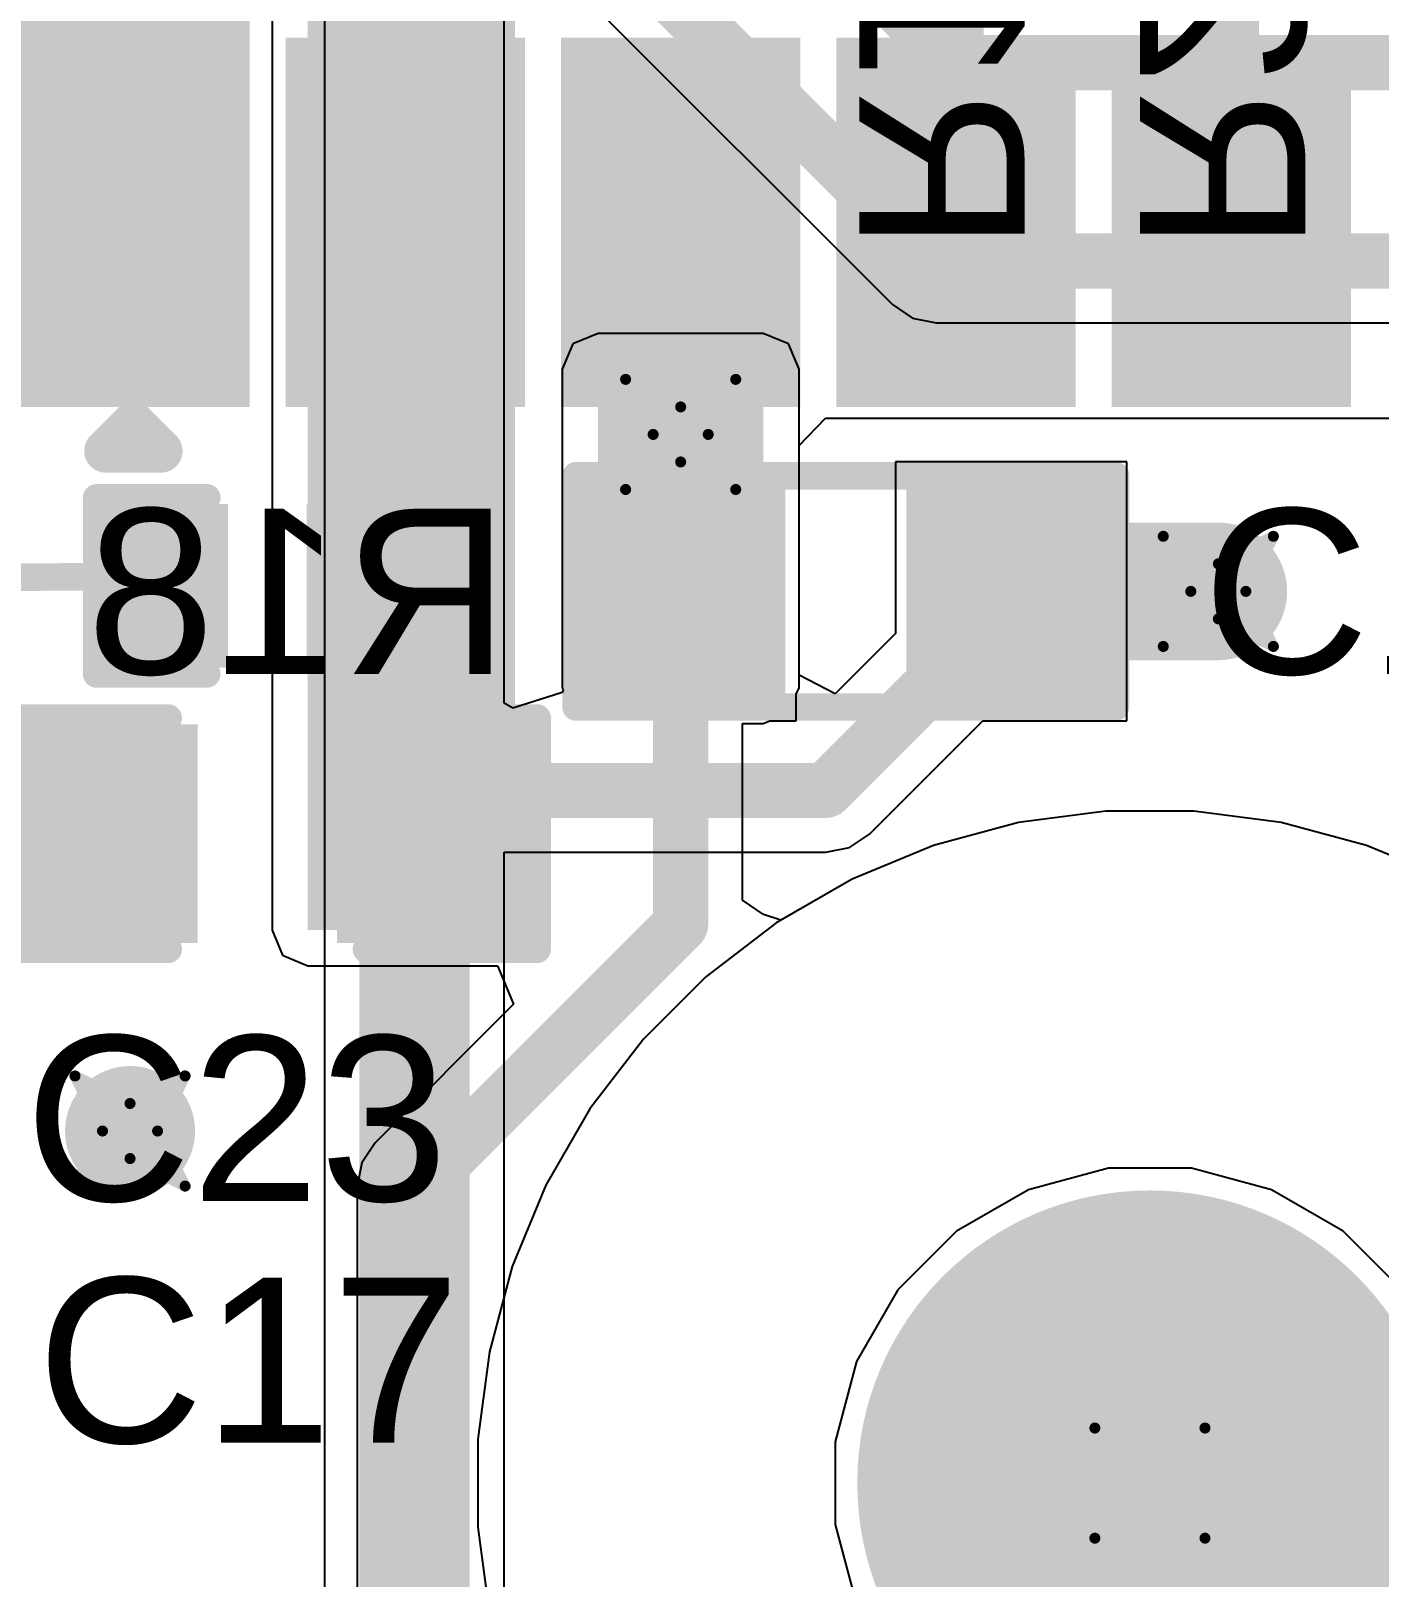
# Model space of a CAD drawing. Header units: inches. Extents: x -5 to 247, y -53 to 67.
# Drawn here: x 5.39 to 11.61, y -34.35 to -27.22 of the extents above; entities that cross this region are included whole.
import ezdxf

# ---------------------------------------------------------------- set-up
doc = ezdxf.new("R2010")
doc.units = ezdxf.units.IN
for name, color, linetype in [('Board Outline', 216, 'Continuous'), ('Bottom Layer', 5, 'Continuous'), ('Bottom Overlay', 54, 'Continuous'), ('Bottom Paste', 16, 'Continuous'), ('Bottom Solder', 6, 'Continuous'), ('Drill Drawing', 1, 'Continuous'), ('Multi-Layer', 9, 'Continuous'), ('Pad Holes', 156, 'Continuous'), ('Top Layer', 1, 'Continuous'), ('Top Overlay', 2, 'Continuous'), ('Top Paste', 8, 'Continuous'), ('Top Solder', 216, 'Continuous'), ('Via Holes', 16, 'Continuous')]:
    doc.layers.add(name, color=color, linetype=linetype)
doc.styles.add('Arial', font='', dxfattribs={"height": 0.2})
doc.styles.get('Arial').set_extended_font_data('Arial')

# ---------------------------------------------------------------- blocks, each defined once
blk = doc.blocks.new('38_SMD_M______72')
at = {"layer": 'Top Layer'}
for points in [[(-9.5, 9.33), (-8, 9.33), (-8, 8.43), (-9.5, 8.43)], [(-9.5, 8.06), (-8, 8.06), (-8, 7.16), (-9.5, 7.16)], [(-9.5, 6.79), (-8, 6.79), (-8, 5.89), (-9.5, 5.89)], [(-9.5, 5.52), (-8, 5.52), (-8, 4.62), (-9.5, 4.62)], [(-9.5, 4.25), (-8, 4.25), (-8, 3.35), (-9.5, 3.35)]]:
    blk.add_hatch(color=1, dxfattribs=at).paths.add_polyline_path(points)
at = {"layer": 'Top Overlay'}
blk.add_hatch(color=2, dxfattribs=at).paths.add_polyline_path([(-7.9586, 8.3275), (-7.5406, 8.3275), (-7.5406, 9.4055), (-7.9586, 9.4055)])
at = {"layer": 'Top Paste'}
for points in [[(-9.5, 9.33), (-8, 9.33), (-8, 8.43), (-9.5, 8.43)], [(-9.5, 8.06), (-8, 8.06), (-8, 7.16), (-9.5, 7.16)], [(-9.5, 6.79), (-8, 6.79), (-8, 5.89), (-9.5, 5.89)], [(-9.5, 5.52), (-8, 5.52), (-8, 4.62), (-9.5, 4.62)], [(-9.5, 4.25), (-8, 4.25), (-8, 3.35), (-9.5, 3.35)]]:
    blk.add_hatch(color=8, dxfattribs=at).paths.add_polyline_path(points)
at = {"layer": 'Top Solder'}
for points in [[(-9.6016, 9.4316), (-7.8984, 9.4316), (-7.8984, 8.3284), (-9.6016, 8.3284)], [(-9.6016, 8.1616), (-7.8984, 8.1616), (-7.8984, 7.0584), (-9.6016, 7.0584)], [(-9.6016, 6.8916), (-7.8984, 6.8916), (-7.8984, 5.7884), (-9.6016, 5.7884)], [(-9.6016, 5.6216), (-7.8984, 5.6216), (-7.8984, 4.5184), (-9.6016, 4.5184)], [(-9.6016, 4.3516), (-7.8984, 4.3516), (-7.8984, 3.2484), (-9.6016, 3.2484)]]:
    blk.add_hatch(color=216, dxfattribs=at).paths.add_polyline_path(points)
at = {"layer": 'Top Overlay'}
for points in [[(-9.8044, 8.9916, 0.2, 0.2, 0), (-9.8044, 8.7376, 0.2, 0.2, 0)], [(-9.8044, 8.9916, 0.2, 0.2, 0), (-9.6774, 8.8646, 0.2, 0.2, 0)], [(-9.6774, 8.8646, 0.2, 0.2, 0), (-9.8044, 8.7376, 0.2, 0.2, 0)]]:
    blk.add_lwpolyline(points, format="xyseb", dxfattribs=at)
for points in [[(-9.8544, 8.9916, 0.1, 0.1, 1), (-9.7544, 8.9916, 0.1, 0.1, 1)], [(-9.8544, 8.9916, 0.1, 0.1, 1), (-9.7544, 8.9916, 0.1, 0.1, 1)], [(-9.7274, 8.8646, 0.1, 0.1, 1), (-9.6274, 8.8646, 0.1, 0.1, 1)], [(-9.7274, 8.8646, 0.1, 0.1, 1), (-9.6274, 8.8646, 0.1, 0.1, 1)], [(-9.8544, 8.7376, 0.1, 0.1, 1), (-9.7544, 8.7376, 0.1, 0.1, 1)], [(-9.8544, 8.7376, 0.1, 0.1, 1), (-9.7544, 8.7376, 0.1, 0.1, 1)]]:
    blk.add_lwpolyline(points, format="xyseb", close=True, dxfattribs=at)
blk = doc.blocks.new('C___0603_78')
at = {"layer": 'Top Layer'}
for points in [[(-0.381, 0.4445), (-0.381, -0.4445), (-1.143, -0.4445), (-1.143, 0.4445)], [(1.143, 0.4445), (1.143, -0.4445), (0.381, -0.4445), (0.381, 0.4445)]]:
    blk.add_hatch(color=1, dxfattribs=at).paths.add_polyline_path(points)
at = {"layer": 'Top Paste'}
for points in [[(-0.381, 0.4445), (-0.381, -0.4445), (-1.143, -0.4445), (-1.143, 0.4445)], [(1.143, 0.4445), (1.143, -0.4445), (0.381, -0.4445), (0.381, 0.4445)]]:
    blk.add_hatch(color=8, dxfattribs=at).paths.add_polyline_path(points)
at = {"layer": 'Top Solder'}
for points in [[(-0.321, 0.5045), (-0.321, -0.5045), (-1.203, -0.5045), (-1.203, 0.5045)], [(1.203, 0.5045), (1.203, -0.5045), (0.321, -0.5045), (0.321, 0.5045)]]:
    blk.add_hatch(color=216, dxfattribs=at).paths.add_polyline_path(points)
at = {"layer": 'Top Overlay'}
for points in [[(-1.2446, 0.5334, 0.127, 0.127, 0), (-0.4572, 0.5334, 0.127, 0.127, 0)], [(-1.2446, -0.5334, 0.127, 0.127, 0), (-1.2446, 0.5334, 0.127, 0.127, 0)], [(0.4572, 0.5334, 0.127, 0.127, 0), (1.2446, 0.5334, 0.127, 0.127, 0)], [(1.2446, -0.5334, 0.127, 0.127, 0), (1.2446, 0.5334, 0.127, 0.127, 0)], [(-1.2446, -0.5334, 0.127, 0.127, 0), (-0.4572, -0.5334, 0.127, 0.127, 0)], [(0.4572, -0.5334, 0.127, 0.127, 0), (1.2446, -0.5334, 0.127, 0.127, 0)]]:
    blk.add_lwpolyline(points, format="xyseb", dxfattribs=at)
for points in [[(-1.2764, 0.5334, 0.0635, 0.0635, 1), (-1.2128, 0.5334, 0.0635, 0.0635, 1)], [(-1.2764, 0.5334, 0.0635, 0.0635, 1), (-1.2128, 0.5334, 0.0635, 0.0635, 1)], [(-0.4889, 0.5334, 0.0635, 0.0635, 1), (-0.4254, 0.5334, 0.0635, 0.0635, 1)], [(0.4254, 0.5334, 0.0635, 0.0635, 1), (0.4889, 0.5334, 0.0635, 0.0635, 1)], [(1.2128, 0.5334, 0.0635, 0.0635, 1), (1.2764, 0.5334, 0.0635, 0.0635, 1)], [(1.2128, 0.5334, 0.0635, 0.0635, 1), (1.2764, 0.5334, 0.0635, 0.0635, 1)], [(-1.2764, -0.5334, 0.0635, 0.0635, 1), (-1.2128, -0.5334, 0.0635, 0.0635, 1)], [(-1.2764, -0.5334, 0.0635, 0.0635, 1), (-1.2128, -0.5334, 0.0635, 0.0635, 1)], [(-0.4889, -0.5334, 0.0635, 0.0635, 1), (-0.4254, -0.5334, 0.0635, 0.0635, 1)], [(0.4254, -0.5334, 0.0635, 0.0635, 1), (0.4889, -0.5334, 0.0635, 0.0635, 1)], [(1.2128, -0.5334, 0.0635, 0.0635, 1), (1.2764, -0.5334, 0.0635, 0.0635, 1)], [(1.2128, -0.5334, 0.0635, 0.0635, 1), (1.2764, -0.5334, 0.0635, 0.0635, 1)]]:
    blk.add_lwpolyline(points, format="xyseb", close=True, dxfattribs=at)
blk = doc.blocks.new('R___0603_B_95')
at = {"layer": 'Bottom Layer'}
for points in [[(-1.143, -0.4445), (-1.143, 0.4445), (-0.381, 0.4445), (-0.381, -0.4445)], [(0.381, -0.4445), (0.381, 0.4445), (1.143, 0.4445), (1.143, -0.4445)]]:
    blk.add_hatch(color=5, dxfattribs=at).paths.add_polyline_path(points)
at = {"layer": 'Bottom Paste'}
for points in [[(-1.143, -0.4445), (-1.143, 0.4445), (-0.381, 0.4445), (-0.381, -0.4445)], [(0.381, -0.4445), (0.381, 0.4445), (1.143, 0.4445), (1.143, -0.4445)]]:
    blk.add_hatch(color=16, dxfattribs=at).paths.add_polyline_path(points)
at = {"layer": 'Bottom Solder'}
for points in [[(-1.2446, -0.5461), (-1.2446, 0.5461), (-0.2794, 0.5461), (-0.2794, -0.5461)], [(0.2794, -0.5461), (0.2794, 0.5461), (1.2446, 0.5461), (1.2446, -0.5461)]]:
    blk.add_hatch(color=6, dxfattribs=at).paths.add_polyline_path(points)
at = {"layer": 'Bottom Overlay'}
for points in [[(-1.2192, 0.5334, 0.127, 0.127, 0), (-1.2192, -0.5334, 0.127, 0.127, 0)], [(-1.2192, 0.5334, 0.127, 0.127, 0), (1.2192, 0.5334, 0.127, 0.127, 0)], [(1.2192, 0.5334, 0.127, 0.127, 0), (1.2192, -0.5334, 0.127, 0.127, 0)], [(-1.2192, -0.5334, 0.127, 0.127, 0), (1.2192, -0.5334, 0.127, 0.127, 0)]]:
    blk.add_lwpolyline(points, format="xyseb", dxfattribs=at)
for points in [[(-1.251, 0.5334, 0.0635, 0.0635, 1), (-1.1875, 0.5334, 0.0635, 0.0635, 1)], [(-1.251, 0.5334, 0.0635, 0.0635, 1), (-1.1875, 0.5334, 0.0635, 0.0635, 1)], [(1.1875, 0.5334, 0.0635, 0.0635, 1), (1.251, 0.5334, 0.0635, 0.0635, 1)], [(1.1875, 0.5334, 0.0635, 0.0635, 1), (1.251, 0.5334, 0.0635, 0.0635, 1)], [(-1.251, -0.5334, 0.0635, 0.0635, 1), (-1.1875, -0.5334, 0.0635, 0.0635, 1)], [(-1.251, -0.5334, 0.0635, 0.0635, 1), (-1.1875, -0.5334, 0.0635, 0.0635, 1)], [(1.1875, -0.5334, 0.0635, 0.0635, 1), (1.251, -0.5334, 0.0635, 0.0635, 1)], [(1.1875, -0.5334, 0.0635, 0.0635, 1), (1.251, -0.5334, 0.0635, 0.0635, 1)]]:
    blk.add_lwpolyline(points, format="xyseb", close=True, dxfattribs=at)
blk = doc.blocks.new('C___0402_107')
at = {"layer": 'Top Layer'}
for points in [[(-0.6985, -0.3175), (-0.6985, 0.3175), (-0.2413, 0.3175), (-0.2413, -0.3175)], [(0.2413, -0.3175), (0.2413, 0.3175), (0.6985, 0.3175), (0.6985, -0.3175)]]:
    blk.add_hatch(color=1, dxfattribs=at).paths.add_polyline_path(points)
at = {"layer": 'Top Paste'}
for points in [[(-0.6985, -0.3175), (-0.6985, 0.3175), (-0.2413, 0.3175), (-0.2413, -0.3175)], [(0.2413, -0.3175), (0.2413, 0.3175), (0.6985, 0.3175), (0.6985, -0.3175)]]:
    blk.add_hatch(color=8, dxfattribs=at).paths.add_polyline_path(points)
at = {"layer": 'Top Solder'}
for points in [[(-0.7585, -0.3775), (-0.7585, 0.3775), (-0.1813, 0.3775), (-0.1813, -0.3775)], [(0.1813, -0.3775), (0.1813, 0.3775), (0.7585, 0.3775), (0.7585, -0.3775)]]:
    blk.add_hatch(color=216, dxfattribs=at).paths.add_polyline_path(points)
at = {"layer": 'Top Overlay'}
for points in [[(-0.7874, 0.4064, 0.127, 0.127, 0), (-0.2794, 0.4064, 0.127, 0.127, 0)], [(-0.7874, -0.4064, 0.127, 0.127, 0), (-0.7874, 0.4064, 0.127, 0.127, 0)], [(0.2794, 0.4064, 0.127, 0.127, 0), (0.7874, 0.4064, 0.127, 0.127, 0)], [(0.7874, -0.4064, 0.127, 0.127, 0), (0.7874, 0.4064, 0.127, 0.127, 0)], [(-0.7874, -0.4064, 0.127, 0.127, 0), (-0.2794, -0.4064, 0.127, 0.127, 0)], [(0.2794, -0.4064, 0.127, 0.127, 0), (0.7874, -0.4064, 0.127, 0.127, 0)]]:
    blk.add_lwpolyline(points, format="xyseb", dxfattribs=at)
for points in [[(-0.8191, 0.4064, 0.0635, 0.0635, 1), (-0.7556, 0.4064, 0.0635, 0.0635, 1)], [(-0.8191, 0.4064, 0.0635, 0.0635, 1), (-0.7556, 0.4064, 0.0635, 0.0635, 1)], [(-0.3111, 0.4064, 0.0635, 0.0635, 1), (-0.2477, 0.4064, 0.0635, 0.0635, 1)], [(0.2477, 0.4064, 0.0635, 0.0635, 1), (0.3111, 0.4064, 0.0635, 0.0635, 1)], [(0.7556, 0.4064, 0.0635, 0.0635, 1), (0.8191, 0.4064, 0.0635, 0.0635, 1)], [(0.7556, 0.4064, 0.0635, 0.0635, 1), (0.8191, 0.4064, 0.0635, 0.0635, 1)], [(-0.8191, -0.4064, 0.0635, 0.0635, 1), (-0.7556, -0.4064, 0.0635, 0.0635, 1)], [(-0.8191, -0.4064, 0.0635, 0.0635, 1), (-0.7556, -0.4064, 0.0635, 0.0635, 1)], [(-0.3111, -0.4064, 0.0635, 0.0635, 1), (-0.2477, -0.4064, 0.0635, 0.0635, 1)], [(0.2477, -0.4064, 0.0635, 0.0635, 1), (0.3111, -0.4064, 0.0635, 0.0635, 1)], [(0.7556, -0.4064, 0.0635, 0.0635, 1), (0.8191, -0.4064, 0.0635, 0.0635, 1)], [(0.7556, -0.4064, 0.0635, 0.0635, 1), (0.8191, -0.4064, 0.0635, 0.0635, 1)]]:
    blk.add_lwpolyline(points, format="xyseb", close=True, dxfattribs=at)
blk = doc.blocks.new('C___0603_109')
at = {"layer": 'Top Layer'}
for points in [[(-0.381, 0.4445), (-0.381, -0.4445), (-1.143, -0.4445), (-1.143, 0.4445)], [(1.143, 0.4445), (1.143, -0.4445), (0.381, -0.4445), (0.381, 0.4445)]]:
    blk.add_hatch(color=1, dxfattribs=at).paths.add_polyline_path(points)
at = {"layer": 'Top Paste'}
for points in [[(-0.381, 0.4445), (-0.381, -0.4445), (-1.143, -0.4445), (-1.143, 0.4445)], [(1.143, 0.4445), (1.143, -0.4445), (0.381, -0.4445), (0.381, 0.4445)]]:
    blk.add_hatch(color=8, dxfattribs=at).paths.add_polyline_path(points)
at = {"layer": 'Top Solder'}
for points in [[(-0.321, 0.5045), (-0.321, -0.5045), (-1.203, -0.5045), (-1.203, 0.5045)], [(1.203, 0.5045), (1.203, -0.5045), (0.321, -0.5045), (0.321, 0.5045)]]:
    blk.add_hatch(color=216, dxfattribs=at).paths.add_polyline_path(points)
at = {"layer": 'Top Overlay'}
for points in [[(-0.4572, 0.5334, 0.127, 0.127, 0), (-1.2446, 0.5334, 0.127, 0.127, 0)], [(-1.2446, -0.5334, 0.127, 0.127, 0), (-1.2446, 0.5334, 0.127, 0.127, 0)], [(1.2446, 0.5334, 0.127, 0.127, 0), (0.4572, 0.5334, 0.127, 0.127, 0)], [(1.2446, -0.5334, 0.127, 0.127, 0), (1.2446, 0.5334, 0.127, 0.127, 0)], [(-0.4572, -0.5334, 0.127, 0.127, 0), (-1.2446, -0.5334, 0.127, 0.127, 0)], [(1.2446, -0.5334, 0.127, 0.127, 0), (0.4572, -0.5334, 0.127, 0.127, 0)]]:
    blk.add_lwpolyline(points, format="xyseb", dxfattribs=at)
for points in [[(-1.2764, 0.5334, 0.0635, 0.0635, 1), (-1.2128, 0.5334, 0.0635, 0.0635, 1)], [(-1.2764, 0.5334, 0.0635, 0.0635, 1), (-1.2128, 0.5334, 0.0635, 0.0635, 1)], [(-0.4889, 0.5334, 0.0635, 0.0635, 1), (-0.4254, 0.5334, 0.0635, 0.0635, 1)], [(0.4254, 0.5334, 0.0635, 0.0635, 1), (0.4889, 0.5334, 0.0635, 0.0635, 1)], [(1.2128, 0.5334, 0.0635, 0.0635, 1), (1.2763, 0.5334, 0.0635, 0.0635, 1)], [(1.2128, 0.5334, 0.0635, 0.0635, 1), (1.2763, 0.5334, 0.0635, 0.0635, 1)], [(-1.2763, -0.5334, 0.0635, 0.0635, 1), (-1.2128, -0.5334, 0.0635, 0.0635, 1)], [(-1.2763, -0.5334, 0.0635, 0.0635, 1), (-1.2128, -0.5334, 0.0635, 0.0635, 1)], [(-0.4889, -0.5334, 0.0635, 0.0635, 1), (-0.4254, -0.5334, 0.0635, 0.0635, 1)], [(0.4254, -0.5334, 0.0635, 0.0635, 1), (0.4889, -0.5334, 0.0635, 0.0635, 1)], [(1.2128, -0.5334, 0.0635, 0.0635, 1), (1.2764, -0.5334, 0.0635, 0.0635, 1)], [(1.2128, -0.5334, 0.0635, 0.0635, 1), (1.2764, -0.5334, 0.0635, 0.0635, 1)]]:
    blk.add_lwpolyline(points, format="xyseb", close=True, dxfattribs=at)

msp = doc.modelspace()

# ---------------------------------------------------------------- hatches: boundary and pattern name
at = {"layer": 'Bottom Layer'}
msp.add_hatch(color=5, dxfattribs=at).paths.add_polyline_path([(8.0097, -30.2526), (8.7717, -30.2526), (8.7717, -28.783), (8.0097, -28.783)])
h = msp.add_hatch(color=5, dxfattribs=at)
edge = h.paths.add_edge_path()
edge.add_arc((8.3907, -29.0842), 0.3, 0, 360)
h = msp.add_hatch(color=5, dxfattribs=at)
edge = h.paths.add_edge_path()
edge.add_arc((10.8708, -29.8081), 0.3, 0, 360)
h = msp.add_hatch(color=5, dxfattribs=at)
edge = h.paths.add_edge_path()
edge.add_arc((5.8507, -32.2973), 0.3, 0, 360)
h = msp.add_hatch(color=5, dxfattribs=at)
edge = h.paths.add_edge_path()
edge.add_arc((10.5553, -33.9214), 1.3, 0, 360)
at = {"layer": 'Bottom Solder'}
h = msp.add_hatch(color=6, dxfattribs=at)
edge = h.paths.add_edge_path()
edge.add_arc((10.5553, -33.9214), 1.35, 0, 360)
at = {"layer": 'Multi-Layer'}
h = msp.add_hatch(color=9, dxfattribs=at)
edge = h.paths.add_edge_path()
edge.add_arc((10.5553, -33.9214), 1.3, 0, 360)
at = {"layer": 'Pad Holes'}
h = msp.add_hatch(color=7, dxfattribs=at)
edge = h.paths.add_edge_path()
edge.add_arc((10.5553, -33.9214), 1.05, 0, 360)
at = {"layer": 'Top Layer'}
for points in [[(6.6707, -31.3702), (7.6271, -31.3702), (7.6271, -21.9587), (6.6707, -21.9587)], [(8.0097, -30.2526), (8.7717, -30.2526), (8.7717, -27.356), (8.0097, -27.356)]]:
    msp.add_hatch(color=1, dxfattribs=at).paths.add_polyline_path(points)
h = msp.add_hatch(color=1, dxfattribs=at)
edge = h.paths.add_edge_path()
edge.add_arc((8.3907, -29.0842), 0.3, 0, 360)
h = msp.add_hatch(color=1, dxfattribs=at)
edge = h.paths.add_edge_path()
edge.add_arc((10.8708, -29.8081), 0.3, 0, 360)
h = msp.add_hatch(color=1, dxfattribs=at)
edge = h.paths.add_edge_path()
edge.add_arc((5.8507, -32.2973), 0.3, 0, 360)
h = msp.add_hatch(color=1, dxfattribs=at)
edge = h.paths.add_edge_path()
edge.add_arc((10.5553, -33.9214), 1.3, 0, 360)
at = {"layer": 'Top Solder'}
h = msp.add_hatch(color=216, dxfattribs=at)
edge = h.paths.add_edge_path()
edge.add_arc((10.5553, -33.9214), 1.35, 0, 360)
at = {"layer": 'Via Holes'}
h = msp.add_hatch(color=7, dxfattribs=at)
edge = h.paths.add_edge_path()
edge.add_arc((8.3907, -29.0842), 0.15, 0, 360)
h = msp.add_hatch(color=7, dxfattribs=at)
edge = h.paths.add_edge_path()
edge.add_arc((10.8708, -29.8081), 0.15, 0, 360)
h = msp.add_hatch(color=7, dxfattribs=at)
edge = h.paths.add_edge_path()
edge.add_arc((5.8507, -32.2973), 0.15, 0, 360)

# ---------------------------------------------------------------- linework, layer by layer
at = {"layer": 'Board Outline'}
for points in [[(11.6052, -33.9214, 0.254, 0.254, 1), (9.5052, -33.9214, 0.254, 0.254, 1)], [(9.4417, -33.9214, 0.127, 0.127, 1), (9.5687, -33.9214, 0.127, 0.127, 1)], [(11.5417, -33.9214, 0.127, 0.127, 1), (11.6687, -33.9214, 0.127, 0.127, 1)]]:
    msp.add_lwpolyline(points, format="xyseb", close=True, dxfattribs=at)
at = {"layer": 'Bottom Layer'}
for p, q in [((6.7484, -22.61), (6.7484, -30.7262)), ((7.5772, -30.3231), (7.5772, -26.8758)), ((7.8125, -26.931), (9.3671, -28.4855)), ((9.3671, -28.4855), (9.3671, -28.4855)), ((9.3671, -28.4855), (9.4595, -28.5473)), ((9.4595, -28.5473), (9.5685, -28.569)), ((9.5685, -28.569), (9.5685, -28.569)), ((9.5685, -28.569), (12.8738, -28.569)), ((7.893, -28.6663), (7.8447, -28.783)), ((8.0097, -28.618), (7.893, -28.6663)), ((8.7717, -28.618), (8.0097, -28.618)), ((8.8883, -28.6663), (8.7717, -28.618)), ((8.9366, -28.783), (8.8883, -28.6663)), ((7.8447, -28.783), (7.8447, -30.2526)), ((8.9366, -30.1953), (8.9366, -28.783)), ((10.4481, -29.2112), (9.3813, -29.2112)), ((9.3813, -29.2112), (9.3813, -30.0021)), ((10.4481, -30.405), (10.4481, -29.2112)), ((9.3813, -30.0021), (9.1029, -30.2805)), ((9.1029, -30.2805), (8.9366, -30.1953)), ((7.844, -30.274), (7.6161, -30.3461)), ((7.849, -30.263), (7.844, -30.274)), ((7.8447, -30.2526), (7.849, -30.263)), ((7.6161, -30.3461), (7.5772, -30.3231)), ((9.2614, -30.9277), (9.7841, -30.405)), ((9.7841, -30.405), (10.4481, -30.405)), ((6.7484, -30.7262), (6.7484, -35.3445)), ((9.169, -30.9894), (9.2614, -30.9277)), ((7.5772, -35.1729), (7.5772, -31.0111)), ((7.5772, -31.0111), (9.06, -31.0111)), ((9.06, -31.0111), (9.169, -30.9894)), ((9.06, -31.0111), (9.06, -31.0111)), ((10.3641, -32.469), (9.9947, -32.568)), ((10.7465, -32.469), (10.3641, -32.469)), ((11.1159, -32.568), (10.7465, -32.469)), ((9.9947, -32.568), (9.6635, -32.7592)), ((11.4471, -32.7592), (11.1159, -32.568)), ((9.6635, -32.7592), (9.3931, -33.0296)), ((11.7175, -33.0296), (11.4471, -32.7592)), ((9.3931, -33.0296), (9.2019, -33.3608)), ((9.2019, -33.3608), (9.1029, -33.7302)), ((9.1029, -33.7302), (9.1029, -34.1126)), ((9.1029, -34.1126), (9.2019, -34.482))]:
    msp.add_line(p, q, dxfattribs=at)
for points in [[(7.1628, -30.7262, 0.508, 0.508, 0), (7.1628, -22.4282, 0.508, 0.508, 0)], [(8.7421, -26.4584, 0.254, 0.254, 0), (9.6529, -27.3693, 0.254, 0.254, 0)], [(8.014, -26.7296, 0.254, 0.254, 0), (9.5685, -28.2841, 0.254, 0.254, 0)], [(9.6529, -27.3693, 0.254, 0.254, 0), (14.0618, -27.3693, 0.254, 0.254, 0)], [(9.5685, -28.2841, 0.254, 0.254, 0), (13.4707, -28.2841, 0.254, 0.254, 0)], [(9.9147, -29.8716, 0.254, 0.254, 0), (9.9147, -29.8081, 0.254, 0.254, 0)], [(9.06, -30.7262, 0.254, 0.254, 0), (9.9147, -29.8716, 0.254, 0.254, 0)], [(7.1628, -35.3445, 0.508, 0.508, 0), (7.1628, -30.7262, 0.508, 0.508, 0)], [(7.1628, -30.7262, 0.254, 0.254, 0), (9.06, -30.7262, 0.254, 0.254, 0)]]:
    msp.add_lwpolyline(points, format="xyseb", dxfattribs=at)
for points in [[(9.5894, -27.3693, 0.127, 0.127, 1), (9.7164, -27.3693, 0.127, 0.127, 1)], [(9.5894, -27.3693, 0.127, 0.127, 1), (9.7164, -27.3693, 0.127, 0.127, 1)], [(9.505, -28.2841, 0.127, 0.127, 1), (9.632, -28.2841, 0.127, 0.127, 1)], [(9.505, -28.2841, 0.127, 0.127, 1), (9.632, -28.2841, 0.127, 0.127, 1)], [(9.8512, -29.8081, 0.127, 0.127, 1), (9.9782, -29.8081, 0.127, 0.127, 1)], [(9.8512, -29.8716, 0.127, 0.127, 1), (9.9782, -29.8716, 0.127, 0.127, 1)], [(9.8512, -29.8716, 0.127, 0.127, 1), (9.9782, -29.8716, 0.127, 0.127, 1)], [(7.0358, -30.7262, 0.254, 0.254, 1), (7.2898, -30.7262, 0.254, 0.254, 1)], [(7.0358, -30.7262, 0.254, 0.254, 1), (7.2898, -30.7262, 0.254, 0.254, 1)], [(7.0993, -30.7262, 0.127, 0.127, 1), (7.2263, -30.7262, 0.127, 0.127, 1)], [(8.9965, -30.7262, 0.127, 0.127, 1), (9.1235, -30.7262, 0.127, 0.127, 1)], [(8.9965, -30.7262, 0.127, 0.127, 1), (9.1235, -30.7262, 0.127, 0.127, 1)]]:
    msp.add_lwpolyline(points, format="xyseb", close=True, dxfattribs=at)
at = {"layer": 'Drill Drawing'}
for points in [[(8.1367, -28.8302, 0.0508, 0.0508, 0), (8.3907, -28.9572, 0.0508, 0.0508, 0)], [(8.1367, -28.8302, 0.0508, 0.0508, 0), (8.2637, -29.0842, 0.0508, 0.0508, 0)], [(8.3907, -28.9572, 0.0508, 0.0508, 0), (8.6447, -28.8302, 0.0508, 0.0508, 0)], [(8.5177, -29.0842, 0.0508, 0.0508, 0), (8.6447, -28.8302, 0.0508, 0.0508, 0)], [(8.1367, -29.3382, 0.0508, 0.0508, 0), (8.2637, -29.0842, 0.0508, 0.0508, 0)], [(8.5177, -29.0842, 0.0508, 0.0508, 0), (8.6447, -29.3382, 0.0508, 0.0508, 0)], [(8.1367, -29.3382, 0.0508, 0.0508, 0), (8.3907, -29.2112, 0.0508, 0.0508, 0)], [(8.3907, -29.2112, 0.0508, 0.0508, 0), (8.6447, -29.3382, 0.0508, 0.0508, 0)], [(10.6168, -29.5541, 0.0508, 0.0508, 0), (10.8708, -29.6811, 0.0508, 0.0508, 0)], [(10.6168, -29.5541, 0.0508, 0.0508, 0), (10.7438, -29.8081, 0.0508, 0.0508, 0)], [(10.8708, -29.6811, 0.0508, 0.0508, 0), (11.1248, -29.5541, 0.0508, 0.0508, 0)], [(10.9978, -29.8081, 0.0508, 0.0508, 0), (11.1248, -29.5541, 0.0508, 0.0508, 0)], [(10.6168, -30.0621, 0.0508, 0.0508, 0), (10.7438, -29.8081, 0.0508, 0.0508, 0)], [(10.9978, -29.8081, 0.0508, 0.0508, 0), (11.1248, -30.0621, 0.0508, 0.0508, 0)], [(10.6168, -30.0621, 0.0508, 0.0508, 0), (10.8708, -29.9351, 0.0508, 0.0508, 0)], [(10.8708, -29.9351, 0.0508, 0.0508, 0), (11.1248, -30.0621, 0.0508, 0.0508, 0)], [(5.5967, -32.0433, 0.0508, 0.0508, 0), (5.8507, -32.1703, 0.0508, 0.0508, 0)], [(5.5967, -32.0433, 0.0508, 0.0508, 0), (5.7237, -32.2973, 0.0508, 0.0508, 0)], [(5.8507, -32.1703, 0.0508, 0.0508, 0), (6.1047, -32.0433, 0.0508, 0.0508, 0)], [(5.9777, -32.2973, 0.0508, 0.0508, 0), (6.1047, -32.0433, 0.0508, 0.0508, 0)], [(5.5967, -32.5513, 0.0508, 0.0508, 0), (5.7237, -32.2973, 0.0508, 0.0508, 0)], [(5.9777, -32.2973, 0.0508, 0.0508, 0), (6.1047, -32.5513, 0.0508, 0.0508, 0)], [(5.5967, -32.5513, 0.0508, 0.0508, 0), (5.8507, -32.4243, 0.0508, 0.0508, 0)], [(5.8507, -32.4243, 0.0508, 0.0508, 0), (6.1047, -32.5513, 0.0508, 0.0508, 0)], [(10.3013, -33.6674, 0.0508, 0.0508, 0), (10.8093, -33.6674, 0.0508, 0.0508, 0)], [(10.3013, -34.1754, 0.0508, 0.0508, 0), (10.3013, -33.6674, 0.0508, 0.0508, 0)], [(10.8093, -34.1754, 0.0508, 0.0508, 0), (10.8093, -33.6674, 0.0508, 0.0508, 0)], [(10.3013, -34.1754, 0.0508, 0.0508, 0), (10.8093, -34.1754, 0.0508, 0.0508, 0)]]:
    msp.add_lwpolyline(points, format="xyseb", dxfattribs=at)
for points in [[(8.124, -28.8302, 0.0254, 0.0254, 1), (8.1494, -28.8302, 0.0254, 0.0254, 1)], [(8.124, -28.8302, 0.0254, 0.0254, 1), (8.1494, -28.8302, 0.0254, 0.0254, 1)], [(8.632, -28.8302, 0.0254, 0.0254, 1), (8.6574, -28.8302, 0.0254, 0.0254, 1)], [(8.632, -28.8302, 0.0254, 0.0254, 1), (8.6574, -28.8302, 0.0254, 0.0254, 1)], [(8.378, -28.9572, 0.0254, 0.0254, 1), (8.4034, -28.9572, 0.0254, 0.0254, 1)], [(8.378, -28.9572, 0.0254, 0.0254, 1), (8.4034, -28.9572, 0.0254, 0.0254, 1)], [(8.251, -29.0842, 0.0254, 0.0254, 1), (8.2764, -29.0842, 0.0254, 0.0254, 1)], [(8.251, -29.0842, 0.0254, 0.0254, 1), (8.2764, -29.0842, 0.0254, 0.0254, 1)], [(8.505, -29.0842, 0.0254, 0.0254, 1), (8.5304, -29.0842, 0.0254, 0.0254, 1)], [(8.505, -29.0842, 0.0254, 0.0254, 1), (8.5304, -29.0842, 0.0254, 0.0254, 1)], [(8.378, -29.2112, 0.0254, 0.0254, 1), (8.4034, -29.2112, 0.0254, 0.0254, 1)], [(8.378, -29.2112, 0.0254, 0.0254, 1), (8.4034, -29.2112, 0.0254, 0.0254, 1)], [(8.124, -29.3382, 0.0254, 0.0254, 1), (8.1494, -29.3382, 0.0254, 0.0254, 1)], [(8.124, -29.3382, 0.0254, 0.0254, 1), (8.1494, -29.3382, 0.0254, 0.0254, 1)], [(8.632, -29.3382, 0.0254, 0.0254, 1), (8.6574, -29.3382, 0.0254, 0.0254, 1)], [(8.632, -29.3382, 0.0254, 0.0254, 1), (8.6574, -29.3382, 0.0254, 0.0254, 1)], [(10.6041, -29.5541, 0.0254, 0.0254, 1), (10.6295, -29.5541, 0.0254, 0.0254, 1)], [(10.6041, -29.5541, 0.0254, 0.0254, 1), (10.6295, -29.5541, 0.0254, 0.0254, 1)], [(11.1121, -29.5541, 0.0254, 0.0254, 1), (11.1375, -29.5541, 0.0254, 0.0254, 1)], [(11.1121, -29.5541, 0.0254, 0.0254, 1), (11.1375, -29.5541, 0.0254, 0.0254, 1)], [(10.8581, -29.6811, 0.0254, 0.0254, 1), (10.8835, -29.6811, 0.0254, 0.0254, 1)], [(10.8581, -29.6811, 0.0254, 0.0254, 1), (10.8835, -29.6811, 0.0254, 0.0254, 1)], [(10.7311, -29.8081, 0.0254, 0.0254, 1), (10.7565, -29.8081, 0.0254, 0.0254, 1)], [(10.7311, -29.8081, 0.0254, 0.0254, 1), (10.7565, -29.8081, 0.0254, 0.0254, 1)], [(10.9851, -29.8081, 0.0254, 0.0254, 1), (11.0105, -29.8081, 0.0254, 0.0254, 1)], [(10.9851, -29.8081, 0.0254, 0.0254, 1), (11.0105, -29.8081, 0.0254, 0.0254, 1)], [(10.8581, -29.9351, 0.0254, 0.0254, 1), (10.8835, -29.9351, 0.0254, 0.0254, 1)], [(10.8581, -29.9351, 0.0254, 0.0254, 1), (10.8835, -29.9351, 0.0254, 0.0254, 1)], [(10.6041, -30.0621, 0.0254, 0.0254, 1), (10.6295, -30.0621, 0.0254, 0.0254, 1)], [(10.6041, -30.0621, 0.0254, 0.0254, 1), (10.6295, -30.0621, 0.0254, 0.0254, 1)], [(11.1121, -30.0621, 0.0254, 0.0254, 1), (11.1375, -30.0621, 0.0254, 0.0254, 1)], [(11.1121, -30.0621, 0.0254, 0.0254, 1), (11.1375, -30.0621, 0.0254, 0.0254, 1)], [(5.584, -32.0433, 0.0254, 0.0254, 1), (5.6094, -32.0433, 0.0254, 0.0254, 1)], [(5.584, -32.0433, 0.0254, 0.0254, 1), (5.6094, -32.0433, 0.0254, 0.0254, 1)], [(6.092, -32.0433, 0.0254, 0.0254, 1), (6.1174, -32.0433, 0.0254, 0.0254, 1)], [(6.092, -32.0433, 0.0254, 0.0254, 1), (6.1174, -32.0433, 0.0254, 0.0254, 1)], [(5.838, -32.1703, 0.0254, 0.0254, 1), (5.8634, -32.1703, 0.0254, 0.0254, 1)], [(5.838, -32.1703, 0.0254, 0.0254, 1), (5.8634, -32.1703, 0.0254, 0.0254, 1)], [(5.711, -32.2973, 0.0254, 0.0254, 1), (5.7364, -32.2973, 0.0254, 0.0254, 1)], [(5.711, -32.2973, 0.0254, 0.0254, 1), (5.7364, -32.2973, 0.0254, 0.0254, 1)], [(5.965, -32.2973, 0.0254, 0.0254, 1), (5.9904, -32.2973, 0.0254, 0.0254, 1)], [(5.965, -32.2973, 0.0254, 0.0254, 1), (5.9904, -32.2973, 0.0254, 0.0254, 1)], [(5.838, -32.4243, 0.0254, 0.0254, 1), (5.8634, -32.4243, 0.0254, 0.0254, 1)], [(5.838, -32.4243, 0.0254, 0.0254, 1), (5.8634, -32.4243, 0.0254, 0.0254, 1)], [(5.584, -32.5513, 0.0254, 0.0254, 1), (5.6094, -32.5513, 0.0254, 0.0254, 1)], [(5.584, -32.5513, 0.0254, 0.0254, 1), (5.6094, -32.5513, 0.0254, 0.0254, 1)], [(6.092, -32.5513, 0.0254, 0.0254, 1), (6.1174, -32.5513, 0.0254, 0.0254, 1)], [(6.092, -32.5513, 0.0254, 0.0254, 1), (6.1174, -32.5513, 0.0254, 0.0254, 1)], [(10.2886, -33.6674, 0.0254, 0.0254, 1), (10.314, -33.6674, 0.0254, 0.0254, 1)], [(10.2886, -33.6674, 0.0254, 0.0254, 1), (10.314, -33.6674, 0.0254, 0.0254, 1)], [(10.7966, -33.6674, 0.0254, 0.0254, 1), (10.822, -33.6674, 0.0254, 0.0254, 1)], [(10.7966, -33.6674, 0.0254, 0.0254, 1), (10.822, -33.6674, 0.0254, 0.0254, 1)], [(10.2886, -34.1754, 0.0254, 0.0254, 1), (10.314, -34.1754, 0.0254, 0.0254, 1)], [(10.2886, -34.1754, 0.0254, 0.0254, 1), (10.314, -34.1754, 0.0254, 0.0254, 1)], [(10.7966, -34.1754, 0.0254, 0.0254, 1), (10.822, -34.1754, 0.0254, 0.0254, 1)], [(10.7966, -34.1754, 0.0254, 0.0254, 1), (10.822, -34.1754, 0.0254, 0.0254, 1)]]:
    msp.add_lwpolyline(points, format="xyseb", close=True, dxfattribs=at)
at = {"layer": 'Top Layer'}
for p, q in [((6.5057, -22.9108), (6.5057, -31.3702)), ((8.9366, -29.1358), (9.0583, -29.0084)), ((9.0583, -29.0084), (9.1709, -29.0084)), ((9.1709, -29.0084), (10.1505, -29.0084)), ((10.1505, -29.0084), (10.2631, -29.0084)), ((10.2631, -29.0084), (10.4409, -29.0084)), ((10.4409, -29.0084), (11.5331, -29.0084)), ((11.5331, -29.0084), (11.5331, -29.0084)), ((11.5331, -29.0084), (11.5983, -29.0084)), ((11.5983, -29.0084), (11.5983, -29.0084)), ((11.5983, -29.0084), (12.6905, -29.0084)), ((8.9366, -30.2526), (8.9366, -29.1358)), ((8.9241, -30.2829), (8.9366, -30.2526)), ((8.9241, -30.405), (8.9241, -30.2829)), ((8.6755, -31.2322), (8.6755, -30.4175)), ((8.6755, -30.4175), (8.7717, -30.4175)), ((8.7717, -30.4175), (8.802, -30.405)), ((8.802, -30.405), (8.9241, -30.405)), ((9.9492, -30.8745), (9.5567, -30.9797)), ((9.9492, -30.8745), (9.5567, -30.9797)), ((10.3521, -30.8214), (9.9492, -30.8745)), ((10.3521, -30.8214), (9.9492, -30.8745)), ((10.5553, -30.8214), (10.3521, -30.8214)), ((10.7585, -30.8214), (10.3521, -30.8214)), ((10.7585, -30.8214), (10.5553, -30.8214)), ((11.1613, -30.8745), (10.7585, -30.8214)), ((11.1613, -30.8745), (10.7585, -30.8214)), ((11.5539, -30.9797), (11.1613, -30.8745)), ((11.5539, -30.9797), (11.1613, -30.8745)), ((9.5567, -30.9797), (9.1812, -31.1352)), ((9.5567, -30.9797), (9.1812, -31.1352)), ((11.9293, -31.1352), (11.5539, -30.9797)), ((11.9293, -31.1352), (11.5539, -30.9797)), ((9.1812, -31.1352), (8.8293, -31.3383)), ((9.1812, -31.1352), (8.8533, -31.3245)), ((8.7727, -31.2993), (8.6755, -31.2322)), ((8.8533, -31.3245), (8.7727, -31.2993)), ((6.5057, -31.3702), (6.554, -31.4868)), ((8.8293, -31.3383), (8.5069, -31.5857)), ((6.554, -31.4868), (6.6707, -31.5351)), ((6.6707, -31.5351), (7.5463, -31.5351)), ((7.5463, -31.5351), (7.62, -31.7129)), ((8.5069, -31.5857), (8.2196, -31.8731)), ((7.62, -31.7129), (6.9811, -32.3518)), ((8.2196, -31.8731), (7.9722, -32.1955)), ((7.9722, -32.1955), (7.769, -32.5474)), ((6.9811, -32.3518), (6.9194, -32.4442)), ((6.9194, -32.4442), (6.8977, -32.5532)), ((6.8977, -32.5532), (6.8977, -32.5532)), ((6.8977, -32.5532), (6.8977, -37.6181)), ((7.769, -32.5474), (7.6135, -32.9228)), ((7.6135, -32.9228), (7.5083, -33.3154)), ((7.5083, -33.3154), (7.4553, -33.7182)), ((7.4553, -33.7182), (7.4553, -33.9214)), ((7.4553, -33.9214), (7.4553, -33.9214)), ((7.4553, -33.9214), (7.4553, -34.1246)), ((7.4553, -34.1246), (7.5083, -34.5275))]:
    msp.add_line(p, q, dxfattribs=at)
for points in [[(9.6607, -28.106, 0.254, 0.254, 0), (9.6607, -26.2761, 0.254, 0.254, 0)], [(10.9307, -28.106, 0.254, 0.254, 0), (10.9307, -26.2761, 0.254, 0.254, 0)], [(8.3907, -29.6557, 0.254, 0.254, 0), (8.3907, -28.106, 0.254, 0.254, 0)], [(9.9147, -29.8081, 0.635, 0.635, 0), (10.8708, -29.8081, 0.635, 0.635, 0)], [(8.3907, -29.8081, 0.254, 0.254, 0), (8.3907, -29.6557, 0.254, 0.254, 0)], [(8.3907, -31.3451, 0.254, 0.254, 0), (8.3907, -29.8081, 0.254, 0.254, 0)], [(7.1826, -32.5532, 0.254, 0.254, 0), (8.3907, -31.3451, 0.254, 0.254, 0)], [(7.1826, -37.973, 0.254, 0.254, 0), (7.1826, -32.5532, 0.254, 0.254, 0)]]:
    msp.add_lwpolyline(points, format="xyseb", dxfattribs=at)
for points in [[(8.3272, -28.106, 0.127, 0.127, 1), (8.4542, -28.106, 0.127, 0.127, 1)], [(9.5972, -28.106, 0.127, 0.127, 1), (9.7242, -28.106, 0.127, 0.127, 1)], [(10.8672, -28.106, 0.127, 0.127, 1), (10.9942, -28.106, 0.127, 0.127, 1)], [(9.7559, -29.8081, 0.3175, 0.3175, 1), (10.0734, -29.8081, 0.3175, 0.3175, 1)], [(10.712, -29.8081, 0.3175, 0.3175, 1), (11.0295, -29.8081, 0.3175, 0.3175, 1)], [(8.3272, -29.6557, 0.127, 0.127, 1), (8.4542, -29.6557, 0.127, 0.127, 1)], [(8.3272, -29.6557, 0.127, 0.127, 1), (8.4542, -29.6557, 0.127, 0.127, 1)], [(8.3272, -29.8081, 0.127, 0.127, 1), (8.4542, -29.8081, 0.127, 0.127, 1)], [(8.3272, -29.8081, 0.127, 0.127, 1), (8.4542, -29.8081, 0.127, 0.127, 1)], [(8.3272, -31.3451, 0.127, 0.127, 1), (8.4542, -31.3451, 0.127, 0.127, 1)], [(8.3272, -31.3451, 0.127, 0.127, 1), (8.4542, -31.3451, 0.127, 0.127, 1)], [(7.1191, -32.5532, 0.127, 0.127, 1), (7.2461, -32.5532, 0.127, 0.127, 1)], [(7.1191, -32.5532, 0.127, 0.127, 1), (7.2461, -32.5532, 0.127, 0.127, 1)]]:
    msp.add_lwpolyline(points, format="xyseb", close=True, dxfattribs=at)
at = {"layer": 'Top Overlay'}
msp.add_lwpolyline([(4.783, -29.7463, 0.127, 0.127, 0), (5.6457, -29.7408, 0.127, 0.127, 0)], format="xyseb", dxfattribs=at)
msp.add_lwpolyline([(5.6139, -29.7408, 0.0635, 0.0635, 1), (5.6774, -29.7408, 0.0635, 0.0635, 1)], format="xyseb", close=True, dxfattribs=at)

# ---------------------------------------------------------------- block references
for name, p, rotation in [('38_SMD_M______72', (14.7307, -19.356), 90), ('C___0603_109', (9.1527, -29.8081), 180)]:
    msp.add_blockref(name, p, dxfattribs=dict(rotation=rotation))
for name, p in [('R___0603_B_95', (9.1527, -29.8081)), ('C___0402_107', (6.4841, -29.7827)), ('C___0603_78', (6.4841, -30.9257))]:
    msp.add_blockref(name, p)

# ---------------------------------------------------------------- texts
at = {"layer": 'Bottom Overlay', "style": 'Arial', "text_generation_flag": 2}
for s, p in [('R19', (9.215, -28.2447)), ('R20', (10.5102, -28.2447))]:
    msp.add_text(s, height=0.762, rotation=270, dxfattribs=at).set_placement(p)
msp.add_text('R18', height=0.762, dxfattribs=at).set_placement((7.602, -30.189))
at = {"layer": 'Top Overlay', "style": 'Arial'}
for s, p in [('C14', (10.7985, -30.189)), ('C23', (5.3646, -32.6197)), ('C17', (5.421, -33.7355))]:
    msp.add_text(s, height=0.762, dxfattribs=at).set_placement(p)

doc.saveas('drawing.dxf')
